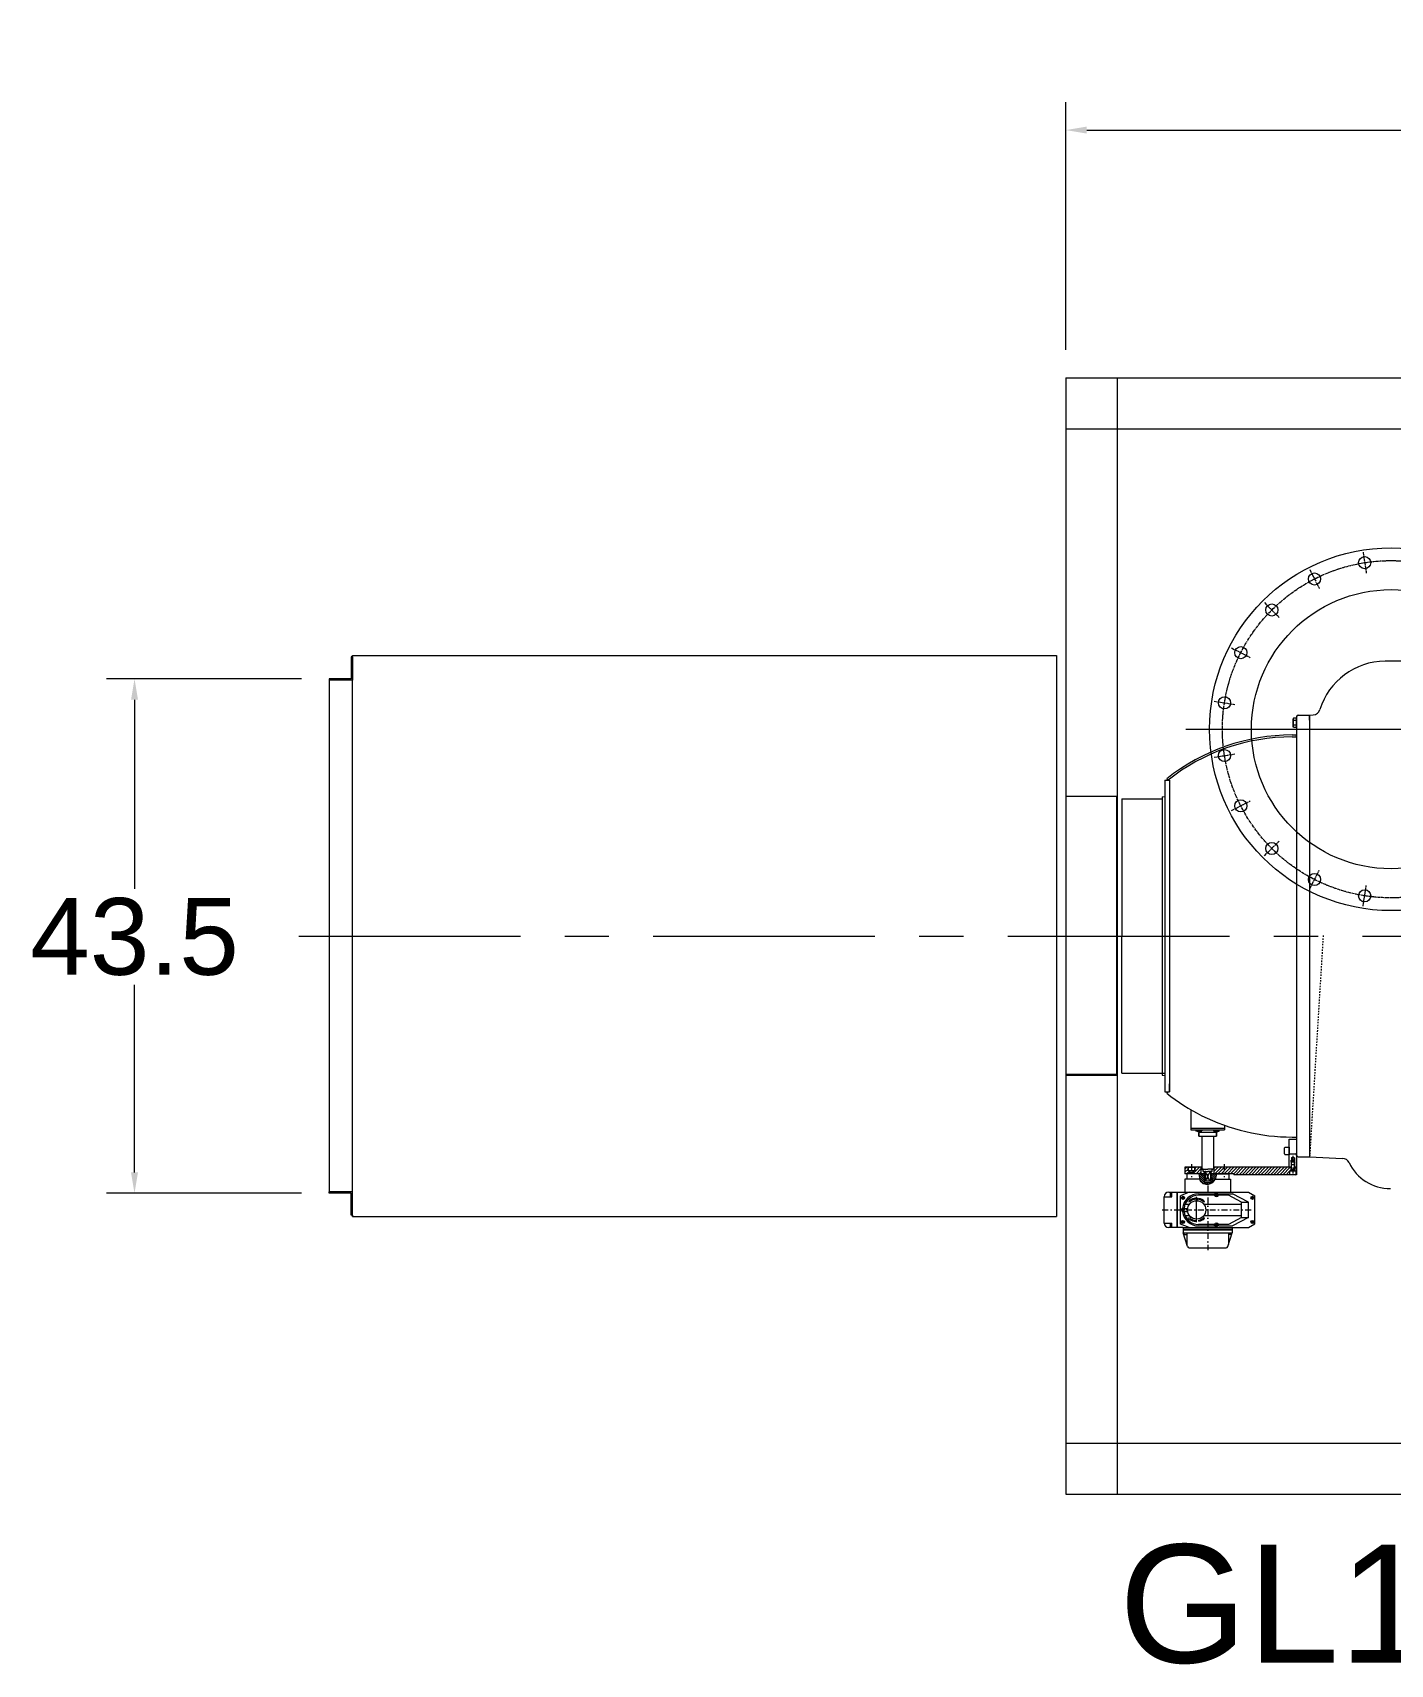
# Model space of a CAD drawing. Header units: inches. Extents: x 0 to 26418, y 0 to 20128.
# Drawn here: x 8853 to 11771, y 7043 to 10550 of the extents above; entities that cross this region are included whole.
import ezdxf

# ---------------------------------------------------------------- set-up
doc = ezdxf.new("R2010")
doc.units = ezdxf.units.IN
doc.header["$MEASUREMENT"] = 0
for name, pattern in [('ACAD_ISO04W100', [30, 24, -3, 0, -3]), ('CENTER', [50.8, 31.75, -6.35, 6.35, -6.35]), ('CHAIN', [0.7087, 0.4724, -0.0591, 0.1181, -0.0591]), ('DASHDOT', [25.4, 12.7, -6.35, 0, -6.35]), ('EB_DASH', [6, 3, -3])]:
    doc.linetypes.add(name, pattern=pattern)
doc.layers.get('Defpoints').update_dxf_attribs({"lineweight": 5})
for name, color, linetype, lineweight in [('CAXA1', 5, 'CENTER', 5), ('CAXA虚线层', 96, 'EB_DASH', 5), ('EB0_1', 7, 'Continuous', 5), ('白色粗实线', 7, 'Continuous', 5), ('细实线层', 7, 'Continuous', 5)]:
    doc.layers.add(name, color=color, linetype=linetype, lineweight=lineweight)
doc.styles.add('Roman', font='arial.ttf')
doc.styles.get("Standard").update_dxf_attribs({"font": 'arial.ttf'})
doc.dimstyles.new('ISO-25', dxfattribs={"dimscale": 30, "dimtxt": 1.5, "dimasz": 1.5, "dimexe": 2, "dimexo": 2, "dimtad": 1, "dimtih": 1, "dimtoh": 1, "dimdec": 1, "dimlfac": 0.03937, "dimdsep": 46, "dimtxsty": 'Standard', "dimcen": 2.5, "dimclrd": 7, "dimclre": 7, "dimclrt": 7, "dimadec": 0, "dimazin": 0, "dimtfac": 1, "dimtdec": 1, "dimtmove": 0, "dimatfit": 3, "dimfxl": 1, "dimlwd": 5, "dimlwe": 5, "dimarcsym": 0})

# ---------------------------------------------------------------- blocks, each defined once
blk = doc.blocks.new('*D29')
at = {"color": 7, "linetype": 'Continuous', "lineweight": 5, "transparency": 16777216}
for p, q in [((9430.9, 9161.6), (9012.3, 9161.6)), ((9072.3, 9116.6), (9072.3, 8709.7)), ((9072.3, 8100.6), (9072.3, 8503.6)), ((9430.9, 8055.6), (9012.3, 8055.6))]:
    blk.add_line(p, q, dxfattribs=at)
at = {"color": 7, "transparency": 16777216}
for points in [[(9064.8, 9116.6), (9079.8, 9116.6), (9072.3, 9161.6)], [(9064.8, 8100.6), (9079.8, 8100.6), (9072.3, 8055.6)]]:
    blk.add_solid(points, dxfattribs=at)
at = {"layer": 'Defpoints', "color": 0, "transparency": 16777216}
for p in [(9490.9, 9161.6), (9072.3, 8055.6), (9490.9, 8055.6)]:
    blk.add_point(p, dxfattribs=at)
at = {"color": 7, "lineweight": 5, "transparency": 16777216, "insert": (9072.3, 8606.6), "char_height": 165, "attachment_point": 5, "style": 'Roman'}
blk.add_mtext('43.5', dxfattribs=at)
blk = doc.blocks.new('*D46')
at = {"color": 7, "linetype": 'Continuous', "lineweight": 5, "transparency": 16777216}
for p, q in [((11073.9, 9868.6), (11073.9, 10401)), ((15873.9, 9868.6), (15873.9, 10401)), ((11118.9, 10341), (15828.9, 10341))]:
    blk.add_line(p, q, dxfattribs=at)
at = {"color": 7, "transparency": 16777216}
for points in [[(11118.9, 10348.5), (11118.9, 10333.5), (11073.9, 10341)], [(15828.9, 10348.5), (15828.9, 10333.5), (15873.9, 10341)]]:
    blk.add_solid(points, dxfattribs=at)
at = {"layer": 'Defpoints', "color": 0, "transparency": 16777216}
for p in [(15873.9, 10341), (11073.9, 9808.6), (15873.9, 9808.6)]:
    blk.add_point(p, dxfattribs=at)
at = {"color": 7, "lineweight": 5, "transparency": 16777216, "insert": (13473.9, 10442.2), "char_height": 165, "attachment_point": 5, "style": 'Roman'}
blk.add_mtext('D', dxfattribs=at)

msp = doc.modelspace()

# ---------------------------------------------------------------- hatches: boundary and pattern name
at = {"lineweight": 5}
h = msp.add_hatch(dxfattribs=at)
h.set_pattern_fill('ANSI31', scale=1.5, angle=90, style=0)
h.set_pattern_definition([(45, (50834.8443, -126.747), (3.36759605, -3.36759605), [])])
h.paths.add_polyline_path([(11568.95, 8103.62), (11569.45, 8103.62), (11569.45, 8095.62), (11568.95, 8095.62)], flags=16)
h.paths.add_polyline_path([(11554.45, 8103.62), (11554.95, 8103.62), (11554.95, 8095.62), (11554.45, 8095.62)], flags=16)
h.paths.add_polyline_path([(11348.45, 8103.62), (11350.95, 8103.62), (11350.95, 8111.62), (11364.95, 8111.62), (11364.95, 8097.62), (11348.45, 8097.62)])
h.paths.add_polyline_path([(11413.95, 8111.62), (11557.45, 8111.62), (11557.45, 8103.62), (11554.45, 8103.62), (11554.45, 8095.62), (11434.95, 8095.62), (11434.95, 8097.62), (11413.95, 8097.62)])
h.paths.add_polyline_path([(11392.95, 8111.62), (11413.95, 8111.62), (11413.95, 8097.62), (11392.95, 8097.62)])
h.paths.add_polyline_path([(11566.45, 8111.62), (11569.95, 8111.62), (11569.95, 8095.62), (11569.45, 8095.62), (11569.45, 8103.62), (11566.45, 8103.62)])
h.paths.add_polyline_path([(11329.95, 8097.62), (11329.95, 8111.62), (11336.95, 8111.62), (11336.95, 8103.62), (11339.45, 8103.62), (11339.45, 8097.62)])
at = {"lineweight": 5, "ltscale": 2}
h = msp.add_hatch(dxfattribs=at)
h.set_pattern_fill('ANSI31', angle=90, style=0)
h.set_pattern_definition([(135, (-173626.2287, 76611.9584), (-2.24506403, -2.24506403), [])])
edge = h.paths.add_edge_path()
edge.add_line((11385.95, 8097.62), (11396.56, 8097.62))
edge.add_spline(control_points=[(11396.56, 8097.62), (11398.53, 8093.79), (11391.91, 8077.43), (11382.22, 8074.72), (11378.95, 8074.64)], knot_values=[3.6308957, 3.6308957, 3.6308957, 3.6308957, 20.6769473, 29.3984587, 29.3984587, 29.3984587, 29.3984587], degree=3, periodic=0)
edge.add_line((11378.95, 8074.64), (11378.95, 8078.62))
edge.add_line((11378.95, 8078.62), (11385.95, 8078.62))
edge.add_line((11385.95, 8078.62), (11385.95, 8097.62))
edge = h.paths.add_edge_path()
edge.add_line((11371.95, 8085.62), (11371.95, 8078.62))
edge.add_line((11371.95, 8078.62), (11378.95, 8078.62))
edge.add_line((11378.95, 8078.62), (11378.95, 8074.64))
edge.add_spline(control_points=[(11378.95, 8074.64), (11376.36, 8074.58), (11370.89, 8075.55), (11363.16, 8078.37), (11361.01, 8092.22), (11360.4, 8097.62)], knot_values=[29.3984587, 29.3984587, 29.3984587, 29.3984587, 36.2964937, 44.020634, 53.7417348, 53.7417348, 53.7417348, 53.7417348], degree=3, periodic=0)
edge.add_line((11360.4, 8097.62), (11371.4, 8097.62))
edge.add_line((11371.4, 8097.62), (11371.95, 8097.62))
edge.add_line((11371.95, 8097.62), (11371.95, 8085.62))
edge.add_line((11371.95, 8085.62), (11371.95, 8085.62))

# ---------------------------------------------------------------- linework, layer by layer
at = {"color": 7, "lineweight": 5}
for p, q in [((11073.95, 9808.62), (11073.95, 7408.62)), ((11073.95, 9808.62), (15873.95, 9808.62)), ((11183.95, 9808.62), (11183.95, 7408.62)), ((11073.95, 9698.62), (15873.95, 9698.62)), ((9537.9, 9208.62), (9537.9, 9161.62)), ((9540.9, 9208.62), (9537.9, 9208.62)), ((9540.9, 9211.62), (11050.9, 9211.62)), ((9540.9, 9208.62), (9540.9, 9211.62)), ((9540.9, 8005.62), (9540.9, 9211.62)), ((9540.9, 9208.62), (9540.9, 9158.62)), ((11050.7, 9211.62), (11053.7, 9211.62)), ((11053.9, 9211.62), (11053.89, 8908.64)), ((9537.9, 9161.62), (9490.9, 9161.62)), ((9490.9, 9161.62), (9490.9, 9158.62)), ((9540.9, 9158.62), (9490.9, 9158.62)), ((9490.9, 9158.62), (9490.9, 8058.62)), ((11557.45, 9066.62), (11557.45, 9066.62)), ((11563.22, 9076.55), (11562.45, 9075.22)), ((11562.45, 9058.03), (11562.45, 9075.22)), ((11563.22, 9056.7), (11562.45, 9058.03)), ((11569.95, 9076.55), (11563.22, 9076.55)), ((11569.95, 9071.59), (11563.22, 9071.59)), ((11569.95, 9061.66), (11563.22, 9061.66)), ((11569.95, 9056.7), (11563.22, 9056.7)), ((11569.95, 9080.62), (11569.95, 8141.62)), ((11569.95, 9056.7), (11569.95, 9076.55)), ((11569.95, 9066.62), (11569.95, 9066.62)), ((11569.95, 9066.62), (11569.95, 9066.62)), ((11569.95, 9066.62), (11569.95, 9066.62)), ((11569.95, 9066.62), (11569.95, 9066.62)), ((11569.95, 9066.62), (11569.95, 9066.62)), ((11569.95, 9066.62), (11569.95, 9066.62)), ((11572.95, 9083.62), (11597.95, 9083.62)), ((11597.95, 9083.62), (11605.59, 9083.96)), ((11597.95, 9072.62), (11597.95, 9083.62)), ((11597.95, 9083.62), (11597.95, 8133.62)), ((11560.31, 9040.75), (11569.95, 9040.75)), ((11560.31, 9036.75), (11569.95, 9036.75)), ((11569.95, 9036.75), (11569.95, 9040.75)), ((11569.95, 9036.75), (11569.95, 9040.75)), ((11293.6, 8943.62), (11291.1, 8946.75)), ((11286.95, 8943.62), (11286.95, 8273.62)), ((11286.95, 8943.62), (11296.95, 8943.62)), ((11296.95, 8943.62), (11296.95, 8273.62)), ((11053.89, 8908.64), (11053.9, 8005.62)), ((11183.33, 8908.62), (11073.32, 8908.64)), ((11183.33, 8308.62), (11183.33, 8908.62)), ((11193.95, 8903.62), (11193.95, 8608.62)), ((11193.95, 8903.62), (11280.95, 8903.62)), ((11280.95, 8907.62), (11286.95, 8908.41)), ((11280.95, 8907.62), (11280.95, 8309.62)), ((11193.95, 8313.62), (11193.95, 8608.62)), ((11193.95, 8313.62), (11286.95, 8313.62)), ((11073.33, 8311.64), (11183.33, 8311.64)), ((11183.33, 8308.62), (11073.33, 8308.65)), ((11280.95, 8309.62), (11286.95, 8308.83)), ((11296.95, 8281.62), (11296.95, 8290.62)), ((11296.95, 8281.62), (11296.95, 8290.62)), ((11296.95, 8273.62), (11296.95, 8290.62)), ((11286.95, 8273.62), (11296.95, 8273.62)), ((11293.6, 8273.62), (11291.1, 8270.5)), ((11342.95, 8235.09), (11342.95, 8194.12)), ((11353.7, 8190.12), (11366.45, 8190.12)), ((11359.95, 8187.12), (11353.7, 8190.12)), ((11359.95, 8187.12), (11359.95, 8178.12)), ((11359.95, 8187.12), (11397.95, 8187.12)), ((11359.95, 8178.12), (11397.95, 8178.12)), ((11366.44, 8192.12), (11366.44, 8190.12)), ((11366.45, 8178.12), (11366.45, 8107.62)), ((11391.45, 8192.12), (11391.45, 8190.12)), ((11391.45, 8190.12), (11404.2, 8190.12)), ((11391.45, 8178.12), (11391.45, 8107.62)), ((11397.95, 8187.12), (11404.2, 8190.12)), ((11397.95, 8187.12), (11397.95, 8178.12)), ((11414.95, 8201.66), (11414.95, 8194.12)), ((11560.31, 8176.5), (11569.95, 8176.5)), ((11569.95, 8180.5), (11569.95, 8176.5)), ((11543.95, 8140.22), (11543.95, 8153.02)), ((11545.55, 8154.62), (11553.95, 8154.62)), ((11553.95, 8138.62), (11545.55, 8138.62)), ((11553.95, 8111.62), (11553.95, 8171.62)), ((11553.95, 8171.62), (11569.95, 8171.62)), ((11553.95, 8154.62), (11553.95, 8138.62)), ((11553.95, 8140.62), (11569.95, 8140.62)), ((11569.95, 8136.62), (11569.95, 8141.62)), ((11569.95, 8141.62), (11569.95, 8111.62)), ((11366.45, 8111.62), (11329.95, 8111.62)), ((11329.95, 8111.62), (11329.95, 8097.62)), ((11336.95, 8103.62), (11336.95, 8111.62)), ((11350.95, 8103.62), (11336.95, 8103.62)), ((11337.45, 8103.62), (11337.45, 8110.34)), ((11338.73, 8111.62), (11349.17, 8111.62)), ((11339.45, 8097.62), (11339.45, 8103.62)), ((11339.95, 8103.62), (11339.95, 8097.62)), ((11347.95, 8097.62), (11347.95, 8103.62)), ((11348.45, 8097.62), (11348.45, 8103.62)), ((11350.45, 8110.34), (11350.45, 8103.62)), ((11350.95, 8111.62), (11350.95, 8103.62)), ((11364.95, 8097.62), (11364.95, 8111.62)), ((11366.45, 8107.62), (11378.95, 8107.62)), ((11369.45, 8102.62), (11369.45, 8106.12)), ((11369.45, 8102.62), (11378.95, 8102.62)), ((11391.45, 8107.62), (11378.95, 8107.62)), ((11388.45, 8102.62), (11378.95, 8102.62)), ((11388.45, 8102.62), (11388.45, 8106.12)), ((11557.95, 8111.62), (11391.45, 8111.62)), ((11392.95, 8097.62), (11392.95, 8111.62)), ((11554.95, 8103.62), (11568.95, 8103.62)), ((11554.95, 8103.62), (11554.95, 8095.62)), ((11555.45, 8096.9), (11555.45, 8103.62)), ((11557.45, 8111.62), (11557.45, 8103.62)), ((11565.95, 8126.62), (11557.95, 8126.62)), ((11558.75, 8123.62), (11557.95, 8122.82)), ((11557.95, 8122.82), (11557.95, 8103.62)), ((11565.95, 8122.82), (11557.95, 8122.82)), ((11557.95, 8122.82), (11557.95, 8122.82)), ((11558.75, 8131.62), (11561.95, 8133.47)), ((11565.15, 8131.62), (11558.75, 8131.62)), ((11558.75, 8131.62), (11558.75, 8123.62)), ((11565.15, 8123.62), (11558.75, 8123.62)), ((11565.15, 8131.62), (11561.95, 8133.47)), ((11565.15, 8131.62), (11565.15, 8123.62)), ((11565.15, 8123.62), (11565.95, 8122.82)), ((11565.95, 8103.62), (11565.95, 8122.82)), ((11569.95, 8111.62), (11565.95, 8111.62)), ((11566.45, 8111.62), (11566.45, 8103.62)), ((11568.45, 8103.62), (11568.45, 8096.9)), ((11568.95, 8103.62), (11568.95, 8095.62)), ((11569.95, 8111.62), (11569.95, 8095.62)), ((11572.95, 8133.62), (11597.95, 8133.62)), ((11597.95, 8133.62), (11668.91, 8130.53)), ((11329.7, 8085.62), (11329.7, 8057.92)), ((11362.51, 8085.62), (11329.7, 8085.62)), ((11371.95, 8097.62), (11329.95, 8097.62)), ((11371.4, 8097.62), (11333.95, 8097.62)), ((11333.95, 8097.62), (11333.95, 8085.62)), ((11371.93, 8083.62), (11371.95, 8083.62)), ((11371.93, 8081.62), (11371.95, 8081.62)), ((11371.95, 8082.62), (11371.95, 8101.12)), ((11371.95, 8078.62), (11371.95, 8097.62)), ((11371.95, 8082.62), (11372.95, 8081.62)), ((11371.95, 8078.62), (11385.95, 8078.62)), ((11384.95, 8081.62), (11372.95, 8081.62)), ((11385.95, 8082.62), (11384.95, 8081.62)), ((11385.95, 8082.62), (11385.95, 8101.12)), ((11434.95, 8097.62), (11385.95, 8097.62)), ((11385.95, 8097.62), (11423.95, 8097.62)), ((11385.95, 8078.62), (11385.95, 8097.62)), ((11394.14, 8085.62), (11428.2, 8085.62)), ((11423.95, 8097.62), (11423.95, 8085.62)), ((11428.2, 8085.62), (11428.2, 8057.92)), ((11434.95, 8097.62), (11434.95, 8095.62)), ((11569.95, 8095.62), (11434.95, 8095.62)), ((11567.17, 8095.62), (11556.73, 8095.62)), ((9540.9, 8058.62), (9490.9, 8058.62)), ((9490.9, 8055.62), (9490.9, 8058.62)), ((9537.9, 8055.62), (9490.9, 8055.62)), ((9537.9, 8008.62), (9537.9, 8055.62)), ((9540.9, 8008.62), (9540.9, 8058.62)), ((11285.3, 8048.22), (11301.8, 8048.22)), ((11285.3, 7991.62), (11285.3, 8048.22)), ((11295, 8057.92), (11348.65, 8057.92)), ((11301.8, 8057.07), (11298.8, 8057.07)), ((11298.8, 8049.07), (11298.8, 8057.07)), ((11301.8, 8049.07), (11298.8, 8049.07)), ((11301.8, 8048.22), (11301.8, 8057.92)), ((11313.3, 7981.92), (11313.3, 8057.92)), ((11314.3, 7981.92), (11314.3, 8057.92)), ((11338.8, 8057.92), (11320.3, 8050.42)), ((11320.3, 7989.42), (11320.3, 8050.42)), ((11323.6, 8046.32), (11325.1, 8046.32)), ((11323.6, 8045.32), (11323.6, 8046.32)), ((11325.1, 8045.32), (11323.6, 8045.32)), ((11325.1, 8046.32), (11325.1, 8047.82)), ((11326.1, 8047.82), (11325.1, 8047.82)), ((11325.1, 8043.82), (11325.1, 8045.32)), ((11326.1, 8043.82), (11325.1, 8043.82)), ((11326.1, 8047.82), (11326.1, 8046.32)), ((11326.1, 8046.32), (11327.6, 8046.32)), ((11326.1, 8045.32), (11326.1, 8043.82)), ((11327.6, 8045.32), (11326.1, 8045.32)), ((11327.6, 8046.32), (11327.6, 8045.32)), ((11339.73, 8041.07), (11338.07, 8036.75)), ((11342.32, 8037.52), (11338.07, 8036.75)), ((11340.38, 8040.16), (11339.73, 8041.07)), ((11341.65, 8038.41), (11342.32, 8037.52)), ((11348.65, 8057.92), (11466.6, 8057.92)), ((11353.24, 8044.88), (11353.24, 8042.71)), ((11355.1, 7993.43), (11355.1, 8047.81)), ((11359.4, 8054.52), (11392.68, 8054.52)), ((11393.13, 8051.37), (11359.4, 8051.37)), ((11360.06, 8044.45), (11360.06, 8042.24)), ((11372.17, 8038.22), (11370.75, 8036.59)), ((11395.6, 8054.12), (11397.1, 8054.12)), ((11395.6, 8053.12), (11395.6, 8054.12)), ((11397.1, 8053.12), (11395.6, 8053.12)), ((11397.1, 8054.12), (11397.1, 8055.62)), ((11398.1, 8055.62), (11397.1, 8055.62)), ((11397.1, 8051.62), (11397.1, 8053.12)), ((11398.1, 8051.62), (11397.1, 8051.62)), ((11398.1, 8055.62), (11398.1, 8054.12)), ((11398.1, 8054.12), (11399.6, 8054.12)), ((11398.1, 8053.12), (11398.1, 8051.62)), ((11399.6, 8053.12), (11398.1, 8053.12)), ((11399.6, 8054.12), (11399.6, 8053.12)), ((11423.3, 8051.38), (11402.07, 8051.38)), ((11402.52, 8054.52), (11432.3, 8054.52)), ((11451.8, 8036.42), (11423.3, 8051.38)), ((11466.8, 8036.42), (11432.3, 8054.52)), ((11451.8, 8003.42), (11451.8, 8036.42)), ((11451.8, 8036.42), (11466.8, 8036.42)), ((11466.6, 8057.92), (11480.3, 8049.92)), ((11466.8, 8003.42), (11466.8, 8036.42)), ((11473, 8046.32), (11474.5, 8046.32)), ((11473, 8045.32), (11473, 8046.32)), ((11474.5, 8045.32), (11473, 8045.32)), ((11474.5, 8046.32), (11474.5, 8047.82)), ((11475.5, 8047.82), (11474.5, 8047.82)), ((11474.5, 8043.82), (11474.5, 8045.32)), ((11475.5, 8043.82), (11474.5, 8043.82)), ((11475.5, 8047.82), (11475.5, 8046.32)), ((11475.5, 8046.32), (11477, 8046.32)), ((11475.5, 8045.32), (11475.5, 8043.82)), ((11477, 8045.32), (11475.5, 8045.32)), ((11477, 8046.32), (11477, 8045.32)), ((11480.3, 7989.92), (11480.3, 8049.92)), ((9540.9, 8008.62), (9537.9, 8008.62)), ((9540.9, 8008.62), (9540.9, 8005.62)), ((9540.9, 8005.62), (11050.9, 8005.62)), ((11050.9, 8005.62), (11053.9, 8005.62)), ((11323.04, 8020.42), (11324.54, 8020.42)), ((11323.04, 8019.42), (11323.04, 8020.42)), ((11324.54, 8019.42), (11323.04, 8019.42)), ((11324.54, 8020.42), (11324.54, 8021.92)), ((11325.54, 8021.92), (11324.54, 8021.92)), ((11324.54, 8017.92), (11324.54, 8019.42)), ((11325.54, 8017.92), (11324.54, 8017.92)), ((11324.96, 8023.22), (11335.68, 8023.22)), ((11324.96, 8016.62), (11335.68, 8016.62)), ((11325.54, 8021.92), (11325.54, 8020.42)), ((11325.54, 8020.42), (11327.04, 8020.42)), ((11325.54, 8019.42), (11325.54, 8017.92)), ((11327.04, 8019.42), (11325.54, 8019.42)), ((11327.04, 8020.42), (11327.04, 8019.42)), ((11330.33, 8031.92), (11339.48, 8031.92)), ((11330.33, 8007.92), (11339.48, 8007.92)), ((11339.73, 7998.78), (11338.07, 8003.1)), ((11342.32, 8002.33), (11338.07, 8003.1)), ((11340.38, 7999.69), (11339.73, 7998.78)), ((11341.65, 8001.43), (11342.32, 8002.33)), ((11353.24, 7994.97), (11353.24, 7997.14)), ((11360.06, 7995.4), (11360.06, 7997.61)), ((11370.72, 8031.92), (11451.8, 8031.92)), ((11370.72, 8007.92), (11451.8, 8007.92)), ((11372.17, 8001.62), (11370.75, 8003.26)), ((11451.8, 8003.42), (11423.3, 7988.47)), ((11466.8, 8003.42), (11432.3, 7985.32)), ((11451.8, 8003.42), (11466.8, 8003.42)), ((11285.3, 7991.62), (11301.8, 7991.62)), ((11326.3, 7981.92), (11295, 7981.92)), ((11301.8, 7990.77), (11298.8, 7990.77)), ((11298.8, 7982.77), (11298.8, 7990.77)), ((11301.8, 7982.77), (11298.8, 7982.77)), ((11301.8, 7981.92), (11301.8, 7991.62)), ((11338.8, 7981.92), (11320.3, 7989.42)), ((11323.6, 7994.52), (11325.1, 7994.52)), ((11323.6, 7993.52), (11323.6, 7994.52)), ((11325.1, 7993.52), (11323.6, 7993.52)), ((11325.1, 7994.52), (11325.1, 7996.02)), ((11326.1, 7996.02), (11325.1, 7996.02)), ((11325.1, 7992.02), (11325.1, 7993.52)), ((11326.1, 7992.02), (11325.1, 7992.02)), ((11326.1, 7996.02), (11326.1, 7994.52)), ((11326.1, 7994.52), (11327.6, 7994.52)), ((11326.1, 7993.52), (11326.1, 7992.02)), ((11327.6, 7993.52), (11326.1, 7993.52)), ((11326.3, 7981.92), (11326.3, 7970.32)), ((11326.3, 7981.92), (11431.6, 7981.92)), ((11326.3, 7978.32), (11431.6, 7978.32)), ((11326.3, 7977.32), (11431.6, 7977.32)), ((11326.3, 7970.32), (11431.6, 7970.32)), ((11335.56, 7941.21), (11326.3, 7970.32)), ((11327.6, 7994.52), (11327.6, 7993.52)), ((11327.81, 7970.32), (11327.81, 7967.32)), ((11327.81, 7967.32), (11333.7, 7967.32)), ((11333.7, 7970.32), (11333.7, 7967.32)), ((11334.3, 7970.32), (11334.3, 7945.18)), ((11393.13, 7988.47), (11359.4, 7988.47)), ((11359.4, 7985.32), (11392.68, 7985.32)), ((11395.6, 7986.72), (11397.1, 7986.72)), ((11395.6, 7985.72), (11395.6, 7986.72)), ((11397.1, 7985.72), (11395.6, 7985.72)), ((11397.1, 7986.72), (11397.1, 7988.22)), ((11398.1, 7988.22), (11397.1, 7988.22)), ((11397.1, 7984.22), (11397.1, 7985.72)), ((11398.1, 7984.22), (11397.1, 7984.22)), ((11398.1, 7988.22), (11398.1, 7986.72)), ((11398.1, 7986.72), (11399.6, 7986.72)), ((11398.1, 7985.72), (11398.1, 7984.22)), ((11399.6, 7985.72), (11398.1, 7985.72)), ((11399.6, 7986.72), (11399.6, 7985.72)), ((11423.3, 7988.47), (11402.07, 7988.47)), ((11402.52, 7985.32), (11432.3, 7985.32)), ((11422.34, 7941.21), (11431.6, 7970.32)), ((11423.6, 7970.32), (11423.6, 7945.18)), ((11424.2, 7970.32), (11424.2, 7967.32)), ((11430.08, 7967.32), (11424.2, 7967.32)), ((11430.08, 7970.32), (11430.08, 7967.32)), ((11431.6, 7981.92), (11466.6, 7981.92)), ((11431.6, 7981.92), (11431.6, 7970.32)), ((11466.6, 7981.92), (11480.3, 7989.92)), ((11473, 7993.52), (11473, 7994.52)), ((11473, 7994.52), (11474.5, 7994.52)), ((11473, 7994.02), (11473, 7993.52)), ((11474.5, 7993.52), (11473, 7993.52)), ((11474.5, 7994.52), (11474.5, 7996.02)), ((11474.5, 7996.02), (11475.5, 7996.02)), ((11474.5, 7992.02), (11474.5, 7993.52)), ((11475.5, 7992.02), (11474.5, 7992.02)), ((11475, 7992.02), (11475.5, 7992.02)), ((11475.5, 7996.02), (11475.5, 7994.52)), ((11475.5, 7994.52), (11477, 7994.52)), ((11475.5, 7993.52), (11475.5, 7992.02)), ((11477, 7993.52), (11475.5, 7993.52)), ((11477, 7994.52), (11477, 7993.52)), ((11339.37, 7938.42), (11418.52, 7938.42)), ((11073.95, 7518.62), (15873.95, 7518.62)), ((11073.95, 7408.62), (15873.95, 7408.62))]:
    msp.add_line(p, q, dxfattribs=at)
at = {"color": 7, "linetype": 'CHAIN', "lineweight": 5, "ltscale": 15}
for p, q in [((11712.69, 9433.57), (11719.79, 9388.75)), ((11598.08, 9396.33), (11618.68, 9355.9)), ((11500.58, 9325.49), (11532.67, 9293.41)), ((11429.74, 9228), (11470.18, 9207.39)), ((11392.5, 9113.38), (11437.32, 9106.28)), ((11392.5, 8992.87), (11437.32, 8999.97)), ((11429.74, 8878.25), (11470.18, 8898.85)), ((11500.58, 8780.75), (11532.67, 8812.84)), ((11598.08, 8709.92), (11618.68, 8750.35)), ((11712.69, 8672.68), (11719.79, 8717.5))]:
    msp.add_line(p, q, dxfattribs=at)
at = {"color": 7, "linetype": 'ACAD_ISO04W100', "lineweight": 5, "ltscale": 0.3}
for p, q in [((11359.95, 8178.12), (11359.95, 8187.12)), ((11397.95, 8178.12), (11397.95, 8187.12))]:
    msp.add_line(p, q, dxfattribs=at)
at = {"color": 7, "linetype": 'DASHDOT', "lineweight": 5}
for p, q in [((11343.95, 8117.93), (11343.95, 8090.56)), ((11413.95, 8117.93), (11413.95, 8090.56)), ((11561.95, 8136.2), (11561.95, 8090.13)), ((11378.95, 8097.62), (11378.95, 8014.17)), ((11378.95, 8097.62), (11378.95, 7933.44)), ((11281.14, 8019.92), (11484.58, 8019.92))]:
    msp.add_line(p, q, dxfattribs=at)
at = {"color": 7, "lineweight": 5}
for centre, radius in [((11772.95, 9053.12), 390), ((11716.24, 9411.16), 13), ((11608.38, 9376.11), 13), ((11772.95, 9053.12), 300), ((11516.62, 9309.45), 13), ((11449.96, 9217.7), 13), ((11414.91, 9109.83), 13), ((11414.91, 8996.42), 13), ((11449.96, 8888.55), 13), ((11516.62, 8796.8), 13), ((11608.38, 8730.13), 13), ((11716.24, 8695.09), 13), ((11325.6, 8045.82), 3.3), ((11355.1, 8019.92), 19.7), ((11356.65, 8043.57), 1.75), ((11397.6, 8053.62), 3.3), ((11475, 8045.82), 3.3), ((11325.04, 8019.92), 3.3), ((11325.6, 7994.02), 3.3), ((11475, 7994.02), 3.3), ((11397.6, 7986.22), 3.3)]:
    msp.add_circle(centre, radius, dxfattribs=at)
at = {"color": 7, "linetype": 'CHAIN', "lineweight": 5, "ltscale": 15}
msp.add_circle((11772.95, 9053.12), 362.5, dxfattribs=at)
at = {"color": 7, "lineweight": 5}
for centre, radius, start, end in [((11566.84, 9074.07), 4.39, 154.38418, 214.38424), ((11578.87, 9066.62), 16.42, 162.41205, 197.58795), ((11566.84, 9059.18), 4.39, 145.61576, 205.61582), ((11572.95, 9080.62), 3, 90, 180), ((11560.31, 8608.25), 432.5, 89.99999, 128.49432), ((11560.31, 8608.25), 428.5, 90, 128.4934), ((11560.31, 8609), 432.5, 231.50568, 243.37005), ((11560.31, 8609), 432.5, 243.37005, 270.00001), ((11545.55, 8153.02), 1.6, 90, 180), ((11545.55, 8140.22), 1.6, 180, 270), ((11338.73, 8110.34), 1.28, 90, 180), ((11349.17, 8110.34), 1.28, 0, 90), ((11367.95, 8106.12), 1.5, 359.99992, 89.99992), ((11370.45, 8101.12), 1.5, 0, 89.99992), ((11387.45, 8101.12), 1.5, 90.00008, 180), ((11389.95, 8106.12), 1.5, 90.00008, 180.00008), ((11572.95, 8136.62), 3, 180, 270), ((11668.21, 8114.54), 16, 25.65581, 87.5), ((11771.44, 8164.12), 98.52, 205.65581, 270.00003), ((11556.73, 8096.9), 1.28, 180, 270), ((11567.17, 8096.9), 1.28, 270, 0), ((11295, 8048.22), 9.7, 90, 180), ((11359.4, 8019.92), 34.6, 90, 174.52892), ((11359.4, 8019.92), 31.45, 90, 173.97901), ((11355.1, 8019.92), 25.02, 94.25161, 126.0227), ((11355.1, 8019.92), 22.86, 94.65425, 126.0227), ((11355.1, 8019.92), 25.02, 46.99459, 78.55642), ((11355.1, 8019.92), 22.86, 46.78495, 77.45816), ((11397.6, 8053.62), 5, 169.63024, 10.36976), ((11359.4, 8019.92), 34.6, 185.47108, 270), ((11359.4, 8019.92), 31.45, 186.02099, 270), ((11355.1, 8019.92), 25.02, 233.9773, 265.74839), ((11355.1, 8019.92), 22.86, 233.9773, 265.34575), ((11355.1, 8019.92), 22.86, 282.54184, 313.21505), ((11355.1, 8019.92), 25.02, 281.44358, 313.00541), ((11295, 7991.62), 9.7, 180, 270), ((11397.6, 7986.22), 5, 349.63024, 190.36976), ((11339.37, 7942.42), 4, 197.65012, 270), ((11418.52, 7942.42), 4, 270, 342.34988)]:
    msp.add_arc(centre, radius, start, end, dxfattribs=at)
msp.add_open_spline([(11396.56, 8097.62), (11398.53, 8093.79), (11390.13, 8073.05), (11373.66, 8074.53), (11363.16, 8078.37), (11361.01, 8092.22), (11360.4, 8097.62)], degree=3, knots=[3.6308957, 3.6308957, 3.6308957, 3.6308957, 20.6769473, 36.2964937, 44.020634, 53.7417348, 53.7417348, 53.7417348, 53.7417348], dxfattribs=at)
at = {"layer": 'CAXA1', "linetype": 'CENTER', "lineweight": 5, "ltscale": 15}
for p, q in [((11332.02, 9053.12), (12213.88, 9053.12)), ((9425.33, 8608.62), (13069.14, 8608.62))]:
    msp.add_line(p, q, dxfattribs=at)
at = {"layer": 'CAXA虚线层', "color": 7, "linetype": 'EB_DASH', "lineweight": 5}
msp.add_line((11626.98, 8609.6), (11597.95, 8134.99), dxfattribs=at)
at = {"layer": 'EB0_1', "color": 7, "linetype": 'Continuous', "lineweight": 5}
for p, q in [((11811.95, 9199.12), (11759.94, 9199.12)), ((11414.95, 8195.12), (11342.95, 8195.12)), ((11342.95, 8194.12), (11342.95, 8192.12)), ((11342.95, 8192.12), (11414.95, 8192.12)), ((11414.95, 8194.12), (11414.95, 8192.12))]:
    msp.add_line(p, q, dxfattribs=at)
msp.add_arc((11759.94, 9053.12), 146, 89.99999, 163.20239, dxfattribs=at)
at = {"layer": 'EB0_1', "color": 7, "lineweight": 5}
msp.add_arc((11604.85, 9099.94), 16, 272.64334, 343.20239, dxfattribs=at)
at = {"layer": '白色粗实线', "color": 7, "lineweight": 5}
for p, q in [((11557.95, 8122.82), (11557.95, 8126.62)), ((11557.95, 8105.37), (11558.75, 8106.12)), ((11565.95, 8106.12), (11557.95, 8106.12)), ((11558.75, 8106.12), (11558.75, 8123.62)), ((11565.15, 8106.12), (11565.15, 8123.62)), ((11565.15, 8106.12), (11565.95, 8105.37)), ((11565.95, 8122.82), (11565.95, 8126.62)), ((11340.75, 8101.12), (11339.95, 8101.87)), ((11339.95, 8101.12), (11347.95, 8101.12)), ((11340.75, 8101.12), (11340.75, 8097.62)), ((11347.95, 8101.87), (11347.15, 8101.12)), ((11347.15, 8101.12), (11347.15, 8097.62))]:
    msp.add_line(p, q, dxfattribs=at)
at = {"layer": '细实线层', "color": 7, "lineweight": 5}
for p, q in [((11371.95, 8082.62), (11373.29, 8082.62)), ((11373.29, 8101.12), (11373.29, 8082.62)), ((11373.29, 8082.62), (11374.29, 8081.62)), ((11373.73, 8102.18), (11383.61, 8081.62)), ((11374.29, 8081.62), (11384.17, 8102.18)), ((11384.61, 8082.62), (11383.61, 8081.62)), ((11384.61, 8101.12), (11384.61, 8082.62)), ((11385.95, 8082.62), (11384.61, 8082.62))]:
    msp.add_line(p, q, dxfattribs=at)
for centre, start, end in [((11374.79, 8101.12), 89.99992, 180), ((11383.11, 8101.12), 0, 90.00008)]:
    msp.add_arc(centre, 1.5, start, end, dxfattribs=at)

# ---------------------------------------------------------------- texts
at = {"color": 7, "linetype": 'Continuous', "lineweight": 5, "insert": (11188.15, 7300.61), "char_height": 254, "attachment_point": 1, "style": 'Roman'}
msp.add_mtext_dynamic_manual_height_columns('GL10-WX-02', width=3244.2481, gutter_width=1, heights=[0], dxfattribs=at)

# ---------------------------------------------------------------- dimensions: what is measured, and where the dimension line sits
at = {"color": 7, "lineweight": 5}
dim = msp.add_linear_dim(base=(15873.95, 10340.96), p1=(11073.95, 9808.62), p2=(15873.95, 9808.62), text='D', dimstyle='ISO-25', override={"dimtxt": 5.5, "dimpost": '\\X', "dimtxsty": 'Roman', "dimtmove": 1}, dxfattribs=at)
dim.commit()
dim.dimension.update_dxf_attribs({"geometry": '*D46', "text_midpoint": (13473.95, 10340.96), "dimtype": 160})
dim = msp.add_linear_dim(base=(9072.34, 8055.62), p1=(9490.9, 9161.62), p2=(9490.9, 8055.62), angle=90, dimstyle='ISO-25', override={"dimtxt": 5.5, "dimpost": '\\X', "dimtxsty": 'Roman', "dimtmove": 1}, dxfattribs=at)
dim.commit()
dim.dimension.update_dxf_attribs({"geometry": '*D29', "text_midpoint": (9072.34, 8606.63), "dimtype": 160})

doc.saveas('drawing.dxf')
